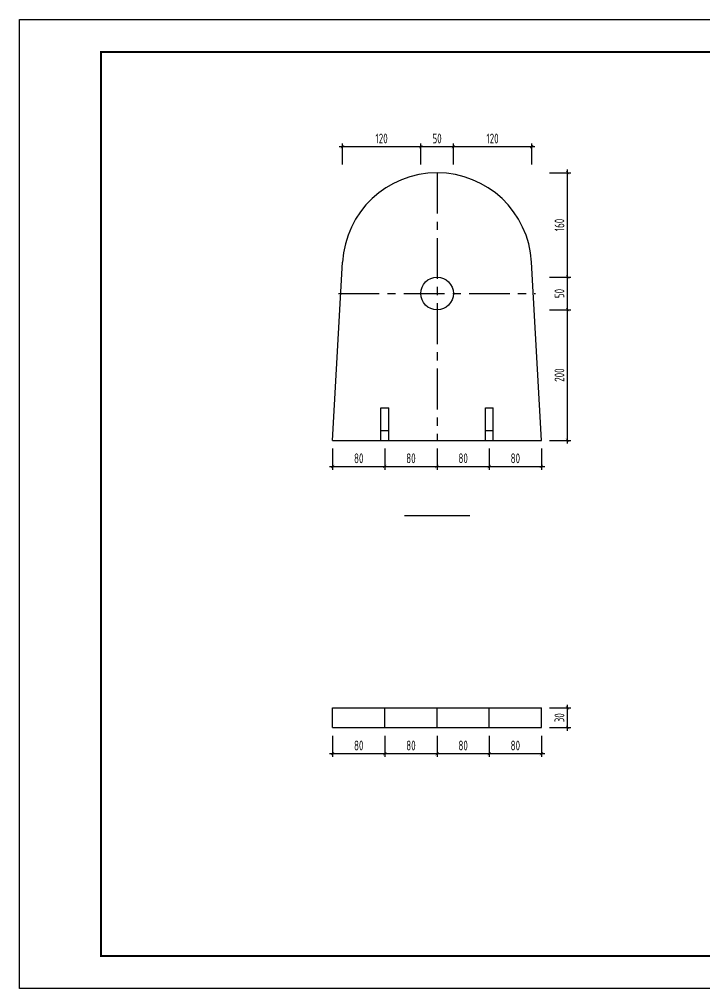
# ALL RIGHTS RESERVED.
# Model space of a CAD drawing. Extents: x 0 to 128588, y -100 to 88939.
# Drawn here: x 0 to 21000, y 59239 to 88939 of the extents above; entities that cross this region are included whole.
import ezdxf
from ezdxf.enums import TextEntityAlignment as Align

# ---------------------------------------------------------------- set-up
doc = ezdxf.new("R2010")
doc.units = 0
doc.header["$LTSCALE"] = 1000
doc.linetypes.add('CENTER', pattern=[2, 1.25, -0.25, 0.25, -0.25])
doc.layers.get('0').update_dxf_attribs({"linetype": 'CONTINUOUS'})
doc.layers.get('Defpoints').update_dxf_attribs({"linetype": 'CONTINUOUS'})
doc.layers.add('1粗实线', color=1, linetype='CONTINUOUS', lineweight=30)
doc.layers.add('HFZT', color=5, linetype='CONTINUOUS', lineweight=15)
doc.styles.add('TSSD_Dimension', font='tssdeng.shx', dxfattribs={"width": 0.7, "bigfont": 'hztxt.shx'})
doc.styles.add('TSSD_NORM', font='tssdeng.shx', dxfattribs={"width": 0.7, "bigfont": 'hztxt.shx'})
doc.dimstyles.new('TSSD_100_100', dxfattribs={"dimtxt": 300, "dimasz": 100, "dimexe": 100, "dimexo": 250, "dimgap": 100, "dimtad": 1, "dimdec": 0, "dimzin": 0, "dimdsep": 46, "dimtxsty": 'TSSD_Dimension', "dimblk": 'ARCHTICK', "dimblk1": 'ARCHTICK', "dimblk2": 'ARCHTICK', "dimcen": 0, "dimdle": 100, "dimclrt": 7, "dimadec": 0, "dimazin": 0, "dimtfac": 1, "dimtdec": 0, "dimtix": 1, "dimtmove": 2, "dimatfit": 3, "dimfxl": 1, "dimtolj": 1, "dimtzin": 0, "dimarcsym": 0})

# ---------------------------------------------------------------- blocks, each defined once
blk = doc.blocks.new('DETK')
at = {"color": 7, "linetype": 'Continuous'}
blk.add_lwpolyline([(0, 0), (0, 29700), (42000, 29700), (42000, 0), (0, 0)], dxfattribs=at)
at = {"layer": '1粗实线', "color": 7, "linetype": 'Continuous', "const_width": 60}
blk.add_lwpolyline([(2500, 1000), (2500, 28700), (41000, 28700), (41000, 1000), (2500, 1000)], dxfattribs=at)
at = {"layer": 'HFZT', "color": 2, "style": 'TSSD_NORM', "width": 0.7}
for tag, height, p in [('比例尺', 250, (40275, 3100)), ('图号', 250, (37501, 1700)), ('日期', 250, (40275, 1700)), ('图名', 400, (31926, 1425))]:
    blk.add_attdef(tag, text='', height=height, dxfattribs=at).set_placement(p, align=Align.MIDDLE)
blk = doc.blocks.new('_ArchTick')
at = {"color": 0, "linetype": 'ByBlock', "const_width": 0.15}
blk.add_lwpolyline([(-0.5, -0.5), (0.5, 0.5)], dxfattribs=at)
blk = doc.blocks.new('*D310')
at = {"color": 0, "lineweight": -2, "transparency": 16777216}
for p, q in [((9600, 75789), (9600, 75139)), ((11200, 75789), (11200, 75139)), ((9500, 75239), (11300, 75239))]:
    blk.add_line(p, q, dxfattribs=at)
at = {"layer": 'Defpoints', "color": 0, "transparency": 16777216}
for p in [(9600, 76039), (11200, 76039), (11200, 75239)]:
    blk.add_point(p, dxfattribs=at)
at = {"color": 0, "lineweight": -2, "transparency": 16777216, "xscale": 100, "yscale": 100, "zscale": 100, "rotation": 180}
blk.add_blockref('_ArchTick', (9600, 75239), dxfattribs=at)
at = {"color": 0, "lineweight": -2, "transparency": 16777216, "xscale": 100, "yscale": 100, "zscale": 100}
blk.add_blockref('_ArchTick', (11200, 75239), dxfattribs=at)
at = {"color": 7, "transparency": 16777216, "insert": (10400, 75489), "char_height": 300, "attachment_point": 5, "style": 'TSSD_Dimension'}
blk.add_mtext('\\A1;80', dxfattribs=at)
blk = doc.blocks.new('*D311')
at = {"color": 0, "lineweight": -2, "transparency": 16777216}
for p, q in [((11200, 75789), (11200, 75139)), ((12800, 75789), (12800, 75139)), ((11100, 75239), (12900, 75239))]:
    blk.add_line(p, q, dxfattribs=at)
at = {"layer": 'Defpoints', "color": 0, "transparency": 16777216}
for p in [(11200, 76039), (12800, 76039), (12800, 75239)]:
    blk.add_point(p, dxfattribs=at)
at = {"color": 0, "lineweight": -2, "transparency": 16777216, "xscale": 100, "yscale": 100, "zscale": 100, "rotation": 180}
blk.add_blockref('_ArchTick', (11200, 75239), dxfattribs=at)
at = {"color": 0, "lineweight": -2, "transparency": 16777216, "xscale": 100, "yscale": 100, "zscale": 100}
blk.add_blockref('_ArchTick', (12800, 75239), dxfattribs=at)
at = {"color": 7, "transparency": 16777216, "insert": (12000, 75489), "char_height": 300, "attachment_point": 5, "style": 'TSSD_Dimension'}
blk.add_mtext('\\A1;80', dxfattribs=at)
blk = doc.blocks.new('*D312')
at = {"color": 0, "lineweight": -2, "transparency": 16777216}
for p, q in [((12800, 75789), (12800, 75139)), ((14400, 75789), (14400, 75139)), ((12700, 75239), (14500, 75239))]:
    blk.add_line(p, q, dxfattribs=at)
at = {"layer": 'Defpoints', "color": 0, "transparency": 16777216}
for p in [(12800, 76039), (14400, 76039), (14400, 75239)]:
    blk.add_point(p, dxfattribs=at)
at = {"color": 0, "lineweight": -2, "transparency": 16777216, "xscale": 100, "yscale": 100, "zscale": 100, "rotation": 180}
blk.add_blockref('_ArchTick', (12800, 75239), dxfattribs=at)
at = {"color": 0, "lineweight": -2, "transparency": 16777216, "xscale": 100, "yscale": 100, "zscale": 100}
blk.add_blockref('_ArchTick', (14400, 75239), dxfattribs=at)
at = {"color": 7, "transparency": 16777216, "insert": (13600, 75489), "char_height": 300, "attachment_point": 5, "style": 'TSSD_Dimension'}
blk.add_mtext('\\A1;80', dxfattribs=at)
blk = doc.blocks.new('*D313')
at = {"color": 0, "lineweight": -2, "transparency": 16777216}
for p, q in [((14400, 75789), (14400, 75139)), ((16000, 75789), (16000, 75139)), ((14300, 75239), (16100, 75239))]:
    blk.add_line(p, q, dxfattribs=at)
at = {"layer": 'Defpoints', "color": 0, "transparency": 16777216}
for p in [(14400, 76039), (16000, 76039), (16000, 75239)]:
    blk.add_point(p, dxfattribs=at)
at = {"color": 0, "lineweight": -2, "transparency": 16777216, "xscale": 100, "yscale": 100, "zscale": 100, "rotation": 180}
blk.add_blockref('_ArchTick', (14400, 75239), dxfattribs=at)
at = {"color": 0, "lineweight": -2, "transparency": 16777216, "xscale": 100, "yscale": 100, "zscale": 100}
blk.add_blockref('_ArchTick', (16000, 75239), dxfattribs=at)
at = {"color": 7, "transparency": 16777216, "insert": (15200, 75489), "char_height": 300, "attachment_point": 5, "style": 'TSSD_Dimension'}
blk.add_mtext('\\A1;80', dxfattribs=at)
blk = doc.blocks.new('*D314')
at = {"color": 0, "lineweight": -2, "transparency": 16777216}
for p, q in [((16250, 80039), (16900, 80039)), ((16800, 75939), (16800, 80139)), ((16250, 76039), (16900, 76039))]:
    blk.add_line(p, q, dxfattribs=at)
at = {"layer": 'Defpoints', "color": 0, "transparency": 16777216}
for p in [(16000, 80039), (16800, 80039), (16000, 76039)]:
    blk.add_point(p, dxfattribs=at)
at = {"color": 0, "lineweight": -2, "transparency": 16777216, "xscale": 100, "yscale": 100, "zscale": 100}
for p, rotation in [((16800, 80039), 90), ((16800, 76039), 270)]:
    blk.add_blockref('_ArchTick', p, dxfattribs=dict(at, rotation=rotation))
at = {"color": 7, "transparency": 16777216, "insert": (16550, 78039), "char_height": 300, "attachment_point": 5, "rotation": 90, "style": 'TSSD_Dimension'}
blk.add_mtext('\\A1;200', dxfattribs=at)
blk = doc.blocks.new('*D315')
at = {"color": 0, "lineweight": -2, "transparency": 16777216}
for p, q in [((16800, 79939), (16800, 81139)), ((16250, 81039), (16900, 81039)), ((16250, 80039), (16900, 80039))]:
    blk.add_line(p, q, dxfattribs=at)
at = {"layer": 'Defpoints', "color": 0, "transparency": 16777216}
for p in [(16000, 81039), (16800, 81039), (16000, 80039)]:
    blk.add_point(p, dxfattribs=at)
at = {"color": 0, "lineweight": -2, "transparency": 16777216, "xscale": 100, "yscale": 100, "zscale": 100}
for p, rotation in [((16800, 81039), 90), ((16800, 80039), 270)]:
    blk.add_blockref('_ArchTick', p, dxfattribs=dict(at, rotation=rotation))
at = {"color": 7, "transparency": 16777216, "insert": (16550, 80539), "char_height": 300, "attachment_point": 5, "rotation": 90, "style": 'TSSD_Dimension'}
blk.add_mtext('\\A1;50', dxfattribs=at)
blk = doc.blocks.new('*D316')
at = {"color": 0, "lineweight": -2, "transparency": 16777216}
for p, q in [((16250, 84239), (16900, 84239)), ((16800, 80939), (16800, 84339)), ((16250, 81039), (16900, 81039))]:
    blk.add_line(p, q, dxfattribs=at)
at = {"layer": 'Defpoints', "color": 0, "transparency": 16777216}
for p in [(16000, 84239), (16800, 84239), (16000, 81039)]:
    blk.add_point(p, dxfattribs=at)
at = {"color": 0, "lineweight": -2, "transparency": 16777216, "xscale": 100, "yscale": 100, "zscale": 100}
for p, rotation in [((16800, 84239), 90), ((16800, 81039), 270)]:
    blk.add_blockref('_ArchTick', p, dxfattribs=dict(at, rotation=rotation))
at = {"color": 7, "transparency": 16777216, "insert": (16550, 82639), "char_height": 300, "attachment_point": 5, "rotation": 90, "style": 'TSSD_Dimension'}
blk.add_mtext('\\A1;160', dxfattribs=at)
blk = doc.blocks.new('*D317')
at = {"color": 0, "lineweight": -2, "transparency": 16777216}
for p, q in [((9800, 85039), (12400, 85039)), ((9900, 84489), (9900, 85139)), ((12300, 84489), (12300, 85139))]:
    blk.add_line(p, q, dxfattribs=at)
at = {"layer": 'Defpoints', "color": 0, "transparency": 16777216}
for p in [(12300, 85039), (9900, 84239), (12300, 84239)]:
    blk.add_point(p, dxfattribs=at)
at = {"color": 0, "lineweight": -2, "transparency": 16777216, "xscale": 100, "yscale": 100, "zscale": 100, "rotation": 180}
blk.add_blockref('_ArchTick', (9900, 85039), dxfattribs=at)
at = {"color": 0, "lineweight": -2, "transparency": 16777216, "xscale": 100, "yscale": 100, "zscale": 100}
blk.add_blockref('_ArchTick', (12300, 85039), dxfattribs=at)
at = {"color": 7, "transparency": 16777216, "insert": (11100, 85289), "char_height": 300, "attachment_point": 5, "style": 'TSSD_Dimension'}
blk.add_mtext('\\A1;120', dxfattribs=at)
blk = doc.blocks.new('*D318')
at = {"color": 0, "lineweight": -2, "transparency": 16777216}
for p, q in [((12200, 85039), (13400, 85039)), ((12300, 84489), (12300, 85139)), ((13300, 84489), (13300, 85139))]:
    blk.add_line(p, q, dxfattribs=at)
at = {"layer": 'Defpoints', "color": 0, "transparency": 16777216}
for p in [(13300, 85039), (12300, 84239), (13300, 84239)]:
    blk.add_point(p, dxfattribs=at)
at = {"color": 0, "lineweight": -2, "transparency": 16777216, "xscale": 100, "yscale": 100, "zscale": 100, "rotation": 180}
blk.add_blockref('_ArchTick', (12300, 85039), dxfattribs=at)
at = {"color": 0, "lineweight": -2, "transparency": 16777216, "xscale": 100, "yscale": 100, "zscale": 100}
blk.add_blockref('_ArchTick', (13300, 85039), dxfattribs=at)
at = {"color": 7, "transparency": 16777216, "insert": (12800, 85289), "char_height": 300, "attachment_point": 5, "style": 'TSSD_Dimension'}
blk.add_mtext('\\A1;50', dxfattribs=at)
blk = doc.blocks.new('*D319')
at = {"color": 0, "lineweight": -2, "transparency": 16777216}
for p, q in [((13200, 85039), (15800, 85039)), ((13300, 84489), (13300, 85139)), ((15700, 84489), (15700, 85139))]:
    blk.add_line(p, q, dxfattribs=at)
at = {"layer": 'Defpoints', "color": 0, "transparency": 16777216}
for p in [(15700, 85039), (13300, 84239), (15700, 84239)]:
    blk.add_point(p, dxfattribs=at)
at = {"color": 0, "lineweight": -2, "transparency": 16777216, "xscale": 100, "yscale": 100, "zscale": 100, "rotation": 180}
blk.add_blockref('_ArchTick', (13300, 85039), dxfattribs=at)
at = {"color": 0, "lineweight": -2, "transparency": 16777216, "xscale": 100, "yscale": 100, "zscale": 100}
blk.add_blockref('_ArchTick', (15700, 85039), dxfattribs=at)
at = {"color": 7, "transparency": 16777216, "insert": (14500, 85289), "char_height": 300, "attachment_point": 5, "style": 'TSSD_Dimension'}
blk.add_mtext('\\A1;120', dxfattribs=at)
blk = doc.blocks.new('*D324')
at = {"color": 0, "lineweight": -2, "transparency": 16777216}
for p, q in [((9600, 66989), (9600, 66339)), ((11200, 66989), (11200, 66339)), ((9500, 66439), (11300, 66439))]:
    blk.add_line(p, q, dxfattribs=at)
at = {"layer": 'Defpoints', "color": 0, "transparency": 16777216}
for p in [(9600, 67239), (11200, 67239), (11200, 66439)]:
    blk.add_point(p, dxfattribs=at)
at = {"color": 0, "lineweight": -2, "transparency": 16777216, "xscale": 100, "yscale": 100, "zscale": 100, "rotation": 180}
blk.add_blockref('_ArchTick', (9600, 66439), dxfattribs=at)
at = {"color": 0, "lineweight": -2, "transparency": 16777216, "xscale": 100, "yscale": 100, "zscale": 100}
blk.add_blockref('_ArchTick', (11200, 66439), dxfattribs=at)
at = {"color": 7, "transparency": 16777216, "insert": (10400, 66689), "char_height": 300, "attachment_point": 5, "style": 'TSSD_Dimension'}
blk.add_mtext('\\A1;80', dxfattribs=at)
blk = doc.blocks.new('*D325')
at = {"color": 0, "lineweight": -2, "transparency": 16777216}
for p, q in [((11200, 66989), (11200, 66339)), ((12800, 66989), (12800, 66339)), ((11100, 66439), (12900, 66439))]:
    blk.add_line(p, q, dxfattribs=at)
at = {"layer": 'Defpoints', "color": 0, "transparency": 16777216}
for p in [(11200, 67239), (12800, 67239), (12800, 66439)]:
    blk.add_point(p, dxfattribs=at)
at = {"color": 0, "lineweight": -2, "transparency": 16777216, "xscale": 100, "yscale": 100, "zscale": 100, "rotation": 180}
blk.add_blockref('_ArchTick', (11200, 66439), dxfattribs=at)
at = {"color": 0, "lineweight": -2, "transparency": 16777216, "xscale": 100, "yscale": 100, "zscale": 100}
blk.add_blockref('_ArchTick', (12800, 66439), dxfattribs=at)
at = {"color": 7, "transparency": 16777216, "insert": (12000, 66689), "char_height": 300, "attachment_point": 5, "style": 'TSSD_Dimension'}
blk.add_mtext('\\A1;80', dxfattribs=at)
blk = doc.blocks.new('*D326')
at = {"color": 0, "lineweight": -2, "transparency": 16777216}
for p, q in [((12800, 66989), (12800, 66339)), ((14400, 66989), (14400, 66339)), ((12700, 66439), (14500, 66439))]:
    blk.add_line(p, q, dxfattribs=at)
at = {"layer": 'Defpoints', "color": 0, "transparency": 16777216}
for p in [(12800, 67239), (14400, 67239), (14400, 66439)]:
    blk.add_point(p, dxfattribs=at)
at = {"color": 0, "lineweight": -2, "transparency": 16777216, "xscale": 100, "yscale": 100, "zscale": 100, "rotation": 180}
blk.add_blockref('_ArchTick', (12800, 66439), dxfattribs=at)
at = {"color": 0, "lineweight": -2, "transparency": 16777216, "xscale": 100, "yscale": 100, "zscale": 100}
blk.add_blockref('_ArchTick', (14400, 66439), dxfattribs=at)
at = {"color": 7, "transparency": 16777216, "insert": (13600, 66689), "char_height": 300, "attachment_point": 5, "style": 'TSSD_Dimension'}
blk.add_mtext('\\A1;80', dxfattribs=at)
blk = doc.blocks.new('*D327')
at = {"color": 0, "lineweight": -2, "transparency": 16777216}
for p, q in [((14400, 66989), (14400, 66339)), ((16000, 66989), (16000, 66339)), ((14300, 66439), (16100, 66439))]:
    blk.add_line(p, q, dxfattribs=at)
at = {"layer": 'Defpoints', "color": 0, "transparency": 16777216}
for p in [(14400, 67239), (16000, 67239), (16000, 66439)]:
    blk.add_point(p, dxfattribs=at)
at = {"color": 0, "lineweight": -2, "transparency": 16777216, "xscale": 100, "yscale": 100, "zscale": 100, "rotation": 180}
blk.add_blockref('_ArchTick', (14400, 66439), dxfattribs=at)
at = {"color": 0, "lineweight": -2, "transparency": 16777216, "xscale": 100, "yscale": 100, "zscale": 100}
blk.add_blockref('_ArchTick', (16000, 66439), dxfattribs=at)
at = {"color": 7, "transparency": 16777216, "insert": (15200, 66689), "char_height": 300, "attachment_point": 5, "style": 'TSSD_Dimension'}
blk.add_mtext('\\A1;80', dxfattribs=at)
blk = doc.blocks.new('*D328')
at = {"color": 0, "lineweight": -2, "transparency": 16777216}
for p, q in [((16250, 67839), (16900, 67839)), ((16800, 67139), (16800, 67939)), ((16250, 67239), (16900, 67239))]:
    blk.add_line(p, q, dxfattribs=at)
at = {"layer": 'Defpoints', "color": 0, "transparency": 16777216}
for p in [(16000, 67839), (16800, 67839), (16000, 67239)]:
    blk.add_point(p, dxfattribs=at)
at = {"color": 0, "lineweight": -2, "transparency": 16777216, "xscale": 100, "yscale": 100, "zscale": 100}
for p, rotation in [((16800, 67839), 90), ((16800, 67239), 270)]:
    blk.add_blockref('_ArchTick', p, dxfattribs=dict(at, rotation=rotation))
at = {"color": 7, "transparency": 16777216, "insert": (16550, 67539), "char_height": 300, "attachment_point": 5, "rotation": 90, "style": 'TSSD_Dimension'}
blk.add_mtext('\\A1;30', dxfattribs=at)

msp = doc.modelspace()

# ---------------------------------------------------------------- linework, layer by layer
at = {"linetype": 'CENTER'}
for p, q in [((12800, 84238.82658), (12800, 76038.82658)), ((9780, 80538.82658), (15820, 80538.82658))]:
    msp.add_line(p, q, dxfattribs=at)
for p, q in [((9600, 76038.82658), (9904.49685, 81500.26244)), ((16000, 76038.82658), (15695.50315, 81500.26244)), ((11080, 76038.82658), (11080, 77038.82658)), ((11080, 77038.82658), (11320, 77038.82658)), ((11320, 76038.82658), (11320, 77038.82658)), ((14280, 76038.82658), (14280, 77038.82658)), ((14280, 77038.82658), (14520, 77038.82658)), ((14520, 76038.82658), (14520, 77038.82658)), ((11080, 76338.82658), (11320, 76338.82658)), ((14280, 76338.82658), (14520, 76338.82658)), ((9600, 76038.82658), (16000, 76038.82658)), ((9600, 67838.82658), (16000, 67838.82658)), ((9600, 67238.82658), (9600, 67838.82658)), ((11200, 67238.82658), (11200, 67838.82658)), ((12800, 67238.82658), (12800, 67838.82658)), ((14400, 67238.82658), (14400, 67838.82658)), ((16000, 67238.82658), (16000, 67838.82658)), ((9600, 67238.82658), (16000, 67238.82658))]:
    msp.add_line(p, q)
msp.add_lwpolyline([(11800, 73738.82658), (13800, 73738.82658)])
msp.add_circle((12800, 80538.82658), 500)
msp.add_arc((12800, 81338.82658), 2900, 3.191164621, 176.808835379)

# ---------------------------------------------------------------- block references
msp.add_blockref('DETK', (0, 59238.82658))

# ---------------------------------------------------------------- dimensions: what is measured, and where the dimension line sits
for p1, p2, distance, text, picture, middle in [((9900, 84238.82658), (12300, 84238.82658), 800, '120', '*D317', (11100, 85288.82658)), ((12300, 84238.82658), (13300, 84238.82658), 800, '50', '*D318', (12800, 85288.82658)), ((13300, 84238.82658), (15700, 84238.82658), 800, '120', '*D319', (14500, 85288.82658)), ((16000, 81038.82658), (16000, 84238.82658), -800, '160', '*D316', (16550, 82638.82658)), ((16000, 80038.82658), (16000, 81038.82658), -800, '50', '*D315', (16550, 80538.82658)), ((16000, 76038.82658), (16000, 80038.82658), -800, '200', '*D314', (16550, 78038.82658)), ((9600, 76038.82658), (11200, 76038.82658), -800, '80', '*D310', (10400, 75488.82658)), ((11200, 76038.82658), (12800, 76038.82658), -800, '80', '*D311', (12000, 75488.82658)), ((12800, 76038.82658), (14400, 76038.82658), -800, '80', '*D312', (13600, 75488.82658)), ((14400, 76038.82658), (16000, 76038.82658), -800, '80', '*D313', (15200, 75488.82658)), ((16000, 67238.82658), (16000, 67838.82658), -800, '30', '*D328', (16550, 67538.82658)), ((9600, 67238.82658), (11200, 67238.82658), -800, '80', '*D324', (10400, 66688.82658)), ((11200, 67238.82658), (12800, 67238.82658), -800, '80', '*D325', (12000, 66688.82658)), ((12800, 67238.82658), (14400, 67238.82658), -800, '80', '*D326', (13600, 66688.82658)), ((14400, 67238.82658), (16000, 67238.82658), -800, '80', '*D327', (15200, 66688.82658))]:
    dim = msp.add_aligned_dim(p1=p1, p2=p2, distance=distance, text=text, dimstyle='TSSD_100_100')
    dim.commit()
    dim.dimension.update_dxf_attribs({"geometry": picture, "text_midpoint": middle})

doc.saveas('drawing.dxf')
